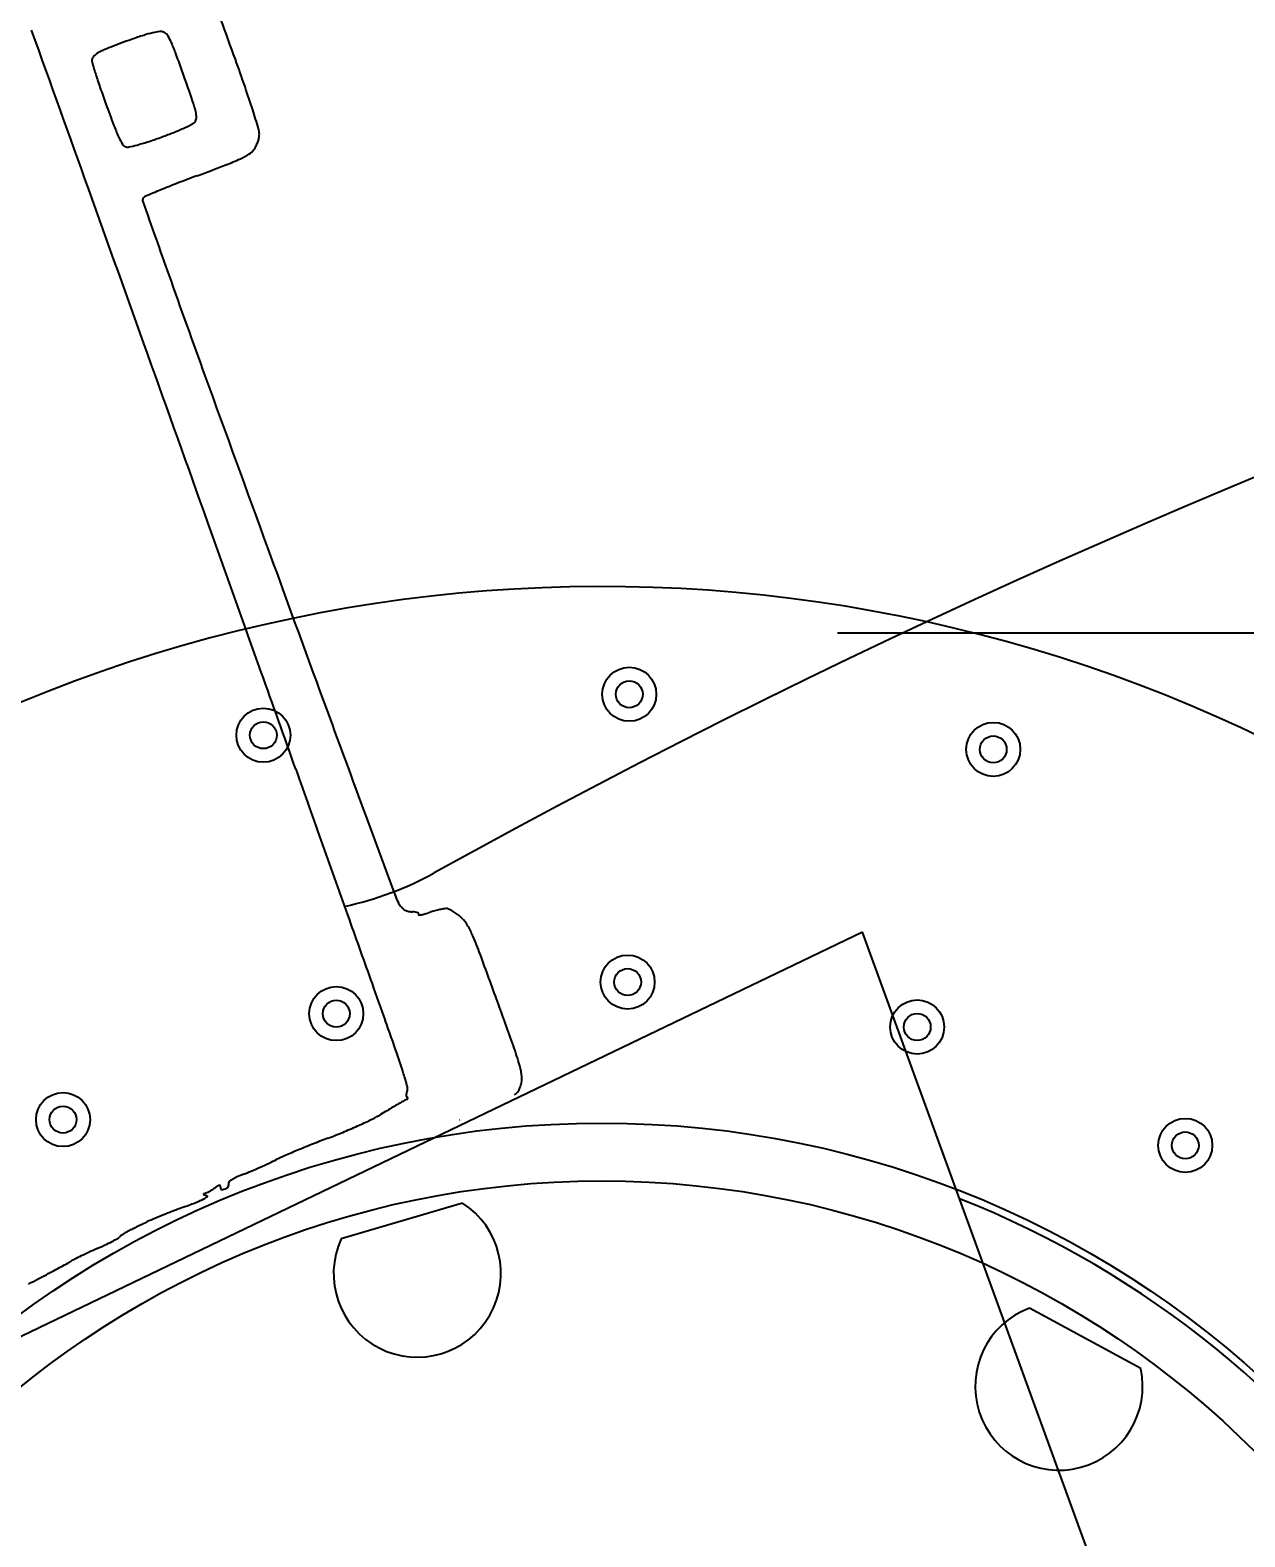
# Model space of a CAD drawing. Header units: metres. Extents: x 26.3 to 44.2, y 14.4 to 19.6.
# Drawn here: x 28.9123 to 28.9803, y 15.2359 to 15.3202 of the extents above; entities that cross this region are included whole.
import ezdxf

# ---------------------------------------------------------------- set-up
doc = ezdxf.new("R2010")
doc.units = ezdxf.units.M
doc.header["$MEASUREMENT"] = 0
for name, color, linetype in [('Brakes', 11, 'Continuous'), ('Rims', 10, 'Continuous'), ('Spokes', 50, 'Continuous'), ('Suspensions', 6, 'Continuous'), ('Tyres', 190, 'Continuous')]:
    doc.layers.add(name, color=color, linetype=linetype)
doc.layers.add('Dimensions', color=7, linetype='Continuous', plot=False)
doc.styles.get("Standard").update_dxf_attribs({"font": 'arial.ttf'})
doc.dimstyles.new('Annotative', dxfattribs={"dimscale": 0, "dimtxt": 0.18, "dimasz": 0.18, "dimexe": 0.18, "dimexo": 0.0625, "dimgap": 0.09, "dimtad": 0, "dimtih": 1, "dimtoh": 1, "dimdec": 4, "dimzin": 0, "dimdsep": 46, "dimtxsty": 'Standard', "dimcen": 0.09, "dimadec": 0, "dimazin": 0, "dimtfac": 1, "dimtdec": 4, "dimtofl": 0, "dimtmove": 0, "dimatfit": 3, "dimfxl": 1, "dimtolj": 1, "dimtzin": 0, "dimarcsym": 0})

# ---------------------------------------------------------------- blocks, each defined once
blk = doc.blocks.new('*D65')
at = {"layer": 'Defpoints', "color": 0, "transparency": 16777216}
for p in [(28.43365521267326, 15.52255587762719), (28.43365521267325, 15.22255504397306), (29.54945632084941, 15.22255504397306)]:
    blk.add_point(p, dxfattribs=at)
at = {"layer": 'Dimensions', "color": 0, "lineweight": -2, "transparency": 16777216}
for p, q in [((28.44928021267326, 15.52255587762719), (29.59445632084941, 15.52255587762719)), ((29.54945632084941, 15.47755587762719), (29.54945632084941, 15.418046593133)), ((29.54945632084941, 15.26755504397306), (29.54945632084941, 15.32706432846725)), ((28.44928021267325, 15.22255504397306), (29.59445632084941, 15.22255504397306))]:
    blk.add_line(p, q, dxfattribs=at)
at = {"layer": 'Dimensions', "color": 0, "transparency": 16777216}
for points in [[(29.54195632084941, 15.47755587762719), (29.55695632084941, 15.47755587762719), (29.54945632084941, 15.52255587762719)], [(29.54195632084941, 15.26755504397306), (29.55695632084941, 15.26755504397306), (29.54945632084941, 15.22255504397306)]]:
    blk.add_solid(points, dxfattribs=at)
at = {"layer": 'Dimensions', "color": 0, "transparency": 16777216, "insert": (29.54945632084941, 15.37255546080011), "char_height": 0.045, "attachment_point": 5}
blk.add_mtext('\\A1;0.3000', dxfattribs=at)
blk = doc.blocks.new('*D68')
at = {"layer": 'Defpoints', "color": 0, "transparency": 16777216}
for p in [(28.94188186976615, 15.28646947260939), (28.94188186976615, 15.11653635576393), (29.44294673501645, 15.11653635576393)]:
    blk.add_point(p, dxfattribs=at)
at = {"layer": 'Dimensions', "color": 0, "lineweight": -2, "transparency": 16777216}
for p, q in [((28.95750686976615, 15.28646947260939), (29.48794673501645, 15.28646947260939)), ((29.44294673501645, 15.24146947260939), (29.44294673501645, 15.16153635576393)), ((28.95750686976615, 15.11653635576393), (29.48794673501645, 15.11653635576393)), ((29.44294673501645, 15.11653635576393), (29.44294673501645, 15.07153635576393)), ((29.44294673501645, 15.07153635576393), (29.39794673501645, 15.07153635576393))]:
    blk.add_line(p, q, dxfattribs=at)
at = {"layer": 'Dimensions', "color": 0, "transparency": 16777216}
for points in [[(29.43544673501645, 15.24146947260939), (29.45044673501645, 15.24146947260939), (29.44294673501645, 15.28646947260939)], [(29.43544673501645, 15.16153635576393), (29.45044673501645, 15.16153635576393), (29.44294673501645, 15.11653635576393)]]:
    blk.add_solid(points, dxfattribs=at)
at = {"layer": 'Dimensions', "color": 0, "transparency": 16777216, "insert": (29.2819934608009, 15.07153635576392), "char_height": 0.045, "attachment_point": 5}
blk.add_mtext('\\A1;0.1699', dxfattribs=at)

msp = doc.modelspace()

# ---------------------------------------------------------------- linework, layer by layer
at = {"layer": 'Brakes'}
for p, q in [((28.95890698974487, 15.269703354568), (28.89343527502156, 15.23828320688008)), ((28.97704545968496, 15.21986831798415), (28.95890698974487, 15.269703354568))]:
    msp.add_line(p, q, dxfattribs=at)
at = {"layer": 'Brakes', "linetype": 'ByBlock'}
for p, q in [((28.93650405684595, 15.25455492136511), (28.92970578084211, 15.25255049372405)), ((28.9744750864128, 15.24528650212489), (28.96825063497272, 15.24867626481019))]:
    msp.add_line(p, q, dxfattribs=at)
for centre, radius in [((28.945838627089, 15.28302734193478), 0.001512029355742486), ((28.945838627089, 15.28302734193478), 0.0007518716406317414), ((28.92535463422406, 15.28073528004654), 0.001512029355742487), ((28.92535463422406, 15.28073528004654), 0.0007518716406317418), ((28.966217874092, 15.27993965623489), 0.001512029355742486), ((28.966217874092, 15.27993965623489), 0.0007518716406317414), ((28.94574741713197, 15.26691966451068), 0.001512029355742487), ((28.94574741713197, 15.26691966451068), 0.0007518716406317418), ((28.92943550586067, 15.26515285154709), 0.001512029355742488), ((28.92943550586067, 15.26515285154709), 0.000751871640631742), ((28.96196079834915, 15.2644044414834), 0.001512029355742486), ((28.96196079834915, 15.2644044414834), 0.0007518716406317414), ((28.91413669433171, 15.2592244079763), 0.001512029355742488), ((28.91413669433171, 15.2592244079763), 0.0007518716406317423), ((28.94430159991362, 15.20408562446622), 0.0549412533544073), ((28.97697073437617, 15.25777859075796), 0.001512029355742486), ((28.97697073437617, 15.25777859075796), 0.0007518716406317413), ((28.94430159991362, 15.20408562446622), 0.05170301099999999)]:
    msp.add_circle(centre, radius, dxfattribs=at)
for centre, radius, start, end in [((28.94430159991362, 15.20408562446622), 0.0849665584227265, 44.83851932975984, 315.4796601216781), ((28.93397178952985, 15.25061260331673), 0.004685536186470461, 155.569453362772, 57.28616886049586), ((28.9698968631962, 15.24428944569027), 0.004685536186470476, 110.5694533627399, 12.28616886044475)]:
    msp.add_arc(centre, radius, start, end, dxfattribs=at)
at = {"layer": 'Rims'}
msp.add_arc((29.15483413686579, 14.87543436780548), 0.4543631819999999, 97.92308624074167, 118.9468114050894, dxfattribs=at)
at = {"layer": 'Spokes'}
msp.add_arc((28.94430159991362, 15.20408562446622), 0.05452358183999999, 151.4635718352385, 68.4456161614107, dxfattribs=at)
at = {"layer": 'Suspensions'}
for centre, radius, start, end in [((28.61216356190592, 15.20624469506861), 0.3312438749444781, 19.82029974239891, 20.22939117363684), ((-0.2612932239211503, 4.849859728844892), 30.99566141863161, 19.72547516479954, 19.74289308173802), ((28.93066481654339, 15.28375897549235), 0.03809163556078209, 109.4654863542665, 110.4152157590161), ((28.92524026059911, 15.29910682409118), 0.02181335973669234, 107.5722476264249, 109.4654862979693), ((28.92066760194596, 15.31354598271986), 0.006667452399672378, 102.9943654861227, 107.5723768240143), ((28.92004894119063, 15.31622686919085), 0.003916108473430324, 97.34535806220332, 102.994265244089), ((28.91960794408526, 15.3196478993174), 0.0004667714974736449, 70.30982077059019, 97.34535006321036), ((28.91962775634598, 15.31970326487132), 0.0004079678391293515, 34.29908567082592, 70.30971872859631), ((28.91788212098609, 15.31851250550847), 0.002521058151891708, 24.92607198564026, 34.29924481279219), ((28.91245277240331, 15.31598928416531), 0.008508083454993516, 20.24335507196902, 24.926060346182), ((28.91658508330422, 15.31808108566317), 0.000967204191895976, 136.0985080800871, 144.6389576273248), ((28.91672613094603, 15.31794533520464), 0.001162965843410233, 128.0539148531986, 136.0981457867192), ((28.91671081708637, 15.31796489701392), 0.001138122762295813, 119.8782644160345, 128.053881798186), ((28.91706900391421, 15.31734148575673), 0.001857107740552695, 112.5338137030096, 119.8789086208863), ((28.92754353032886, 15.2920955906557), 0.02918970591677018, 111.549480061631, 112.5335863221173), ((28.92786412803035, 15.29128395263987), 0.03006236802217099, 110.4153950697601, 111.5496130610785), ((28.81798479200202, 15.28115054588093), 0.1091954064224121, 19.51987902569537, 20.24340772567406), ((28.91604249135839, 15.31848321227288), 0.0002947927777235096, 167.4087723526207, 196.7352695503508), ((28.91600736176096, 15.31849105844673), 0.0002587976244502296, 144.6386635359112, 167.4086482429177), ((28.9702748793983, 15.33479020185102), 0.05692578978124178, 196.7353640538122, 197.4403291015398), ((28.8102801581787, 15.27765033598204), 0.120651967994166, 19.04888254202315, 19.82031000398299), ((28.94607348871826, 15.32718724214894), 0.03155824541684649, 197.4403433954922, 198.9407838317284), ((28.79140603893599, 15.27172799961854), 0.1373949541598963, 18.9052651788982, 19.51993282772368), ((28.96732410516248, 15.33447971543324), 0.05402530721520012, 198.9406407273072, 199.9437688290359), ((28.9152578116576, 15.31414464957022), 0.006481113029902487, 13.25113647801315, 18.90531166689058), ((28.86761470242324, 15.29744680708673), 0.05999596885229954, 17.74793850031976, 19.04899708464157), ((28.99190432019778, 15.34339918161541), 0.08017380331152492, 199.9439764420731, 200.8256395478733), ((28.92020366559898, 15.31530934404723), 0.001399972957615357, 358.6886554070634, 13.25125910533629), ((28.85285249593264, 15.29272200295509), 0.07549585641810275, 16.91048553053818, 17.74791691686592), ((28.927125515353, 15.31875882903581), 0.01086694555298922, 200.8255593462528, 204.6747862014695), ((28.91459886246766, 15.3286404924507), 0.01528572849037688, 291.7439701732659, 294.1759701319233), ((28.91410809876048, 15.3297337615367), 0.01648409667685921, 294.1759070980884, 296.0501248559017), ((28.92110860817062, 15.31541240254432), 0.0005433170412834339, 296.0501328901065, 318.1550272350136), ((28.92125044971463, 15.31528538265166), 0.0003529146339071402, 318.1548381888391, 358.6885205996008), ((28.92407987976575, 15.31437677424907), 0.001049437246304055, 359.0603884584696, 16.91057337267407), ((28.9216583691732, 15.3162471606415), 0.004850454426656331, 204.6750397069672, 210.1794179526459), ((28.91774102093114, 15.313969090424), 0.0003188739997573828, 210.1790159938927, 250.3097032982506), ((28.91775304408765, 15.3140026862913), 0.0003545564687332474, 250.3096252250382, 281.7239951984372), ((28.91608840970385, 15.32202381246384), 0.008546593621206796, 281.7242277701568, 284.8480293901339), ((28.91560381716116, 15.32385175621217), 0.01043768015528708, 284.8479727686426, 288.2103062234214), ((28.91072269061847, 15.33868896383827), 0.02605715922677944, 288.2101878534471, 289.9079453356591), ((28.91201986626226, 15.33510697225943), 0.02224752298177186, 289.9080641040331, 291.7437816203641), ((28.92384544472804, 15.31424622069066), 0.001223895861836257, 323.2335557742218, 333.3966603935811), ((28.92309691086114, 15.31462109401765), 0.002061053529783111, 333.3971347428949, 340.2758332177864), ((28.92314944351, 15.31460227566246), 0.00200525201140142, 340.2754013033704, 347.2150070991198), ((28.92414810581183, 15.31437566675596), 0.000981202213041248, 347.2146344754303, 359.0597189141583), ((28.91842645598988, 15.32519304858687), 0.01343797574552526, 291.0497059735457, 294.8230941948604), ((28.9222788703735, 15.31686445803963), 0.00426156484112578, 294.82320668585, 302.1753989783425), ((28.92399763693219, 15.31413249590749), 0.001033906932565236, 302.175589366225, 323.2339740832263), ((28.9521859654245, 15.23007851807904), 0.08746947586883512, 110.4315407492748, 111.2114478894681), ((28.86625231849644, 15.4607585936366), 0.158696908785128, 290.4315123124635, 291.049846864644), ((13.10200754943678, 9.641306178481015), 16.79933208183797, 19.69205425902026, 19.72551499401824), ((28.96098250611751, 15.21079289351716), 0.1086439106136257, 112.4013274039592, 112.8677144053918), ((28.93854065039843, 15.26523737718919), 0.04975555276227406, 111.2114371858848, 112.4013452428262), ((28.9188092722186, 15.31066951335057), 0.0002165668575266549, 141.7173682872895, 199.4563798989076), ((32.13554972728627, 16.44702231959194), 3.411772935367602, 199.4563890025336, 199.5294984147125), ((28.91888422797003, 15.31061035804263), 0.0003120535849909963, 112.8682199263479, 141.7179870353204), ((29.70136270703717, 15.58361990866283), 0.8289972631993451, 199.5294372936496, 199.9435707372211), ((11.56432589329458, 9.090984084721208), 18.43252505343561, 19.66086464169958, 19.69203354556258), ((34.93185259011754, 17.48152166472348), 6.393173347100233, 199.9434936697147, 200.0353960951276), ((13.51748208118859, 9.788818549464102), 16.35844886524317, 19.62966918006079, 19.66083808392372), ((33.73238846226207, 17.04411176139071), 5.116442515035854, 200.0353823344211, 200.1245345628467), ((26.02999648346903, 14.25162206462515), 3.073885196002544, 19.52226363441648, 19.62975050890207), ((31.47829964527247, 16.21813698170411), 2.715786202367396, 200.1245195586386, 200.2677589887703), ((34.65081904285845, 17.3081964640681), 6.072766030531579, 199.5223579711165, 199.5647568474724), ((43.49079719232425, 20.6539898055475), 15.52113225753707, 200.2676827026703, 200.2899134650518), ((34.2696346967997, 17.17272419579112), 5.668224016464993, 199.5647304632869, 199.6094211707406), ((28.9261270726338, 15.28893765130148), 0.01817452727999999, 281.9682513007361, 298.9468114050894), ((28.93523455922942, 15.27263654693203), 0.002647587313709033, 200.2900703785552, 209.3792881723807), ((28.93429750869215, 15.27210899370294), 0.001572238012817593, 209.3793333322031, 219.201832704634), ((28.93360233766163, 15.27154198933441), 0.0006751556779146389, 219.2018535745429, 237.6758366831228), ((28.9335898820541, 15.27152230431637), 0.0006518609983882284, 237.675809432029, 256.5486615290745), ((28.93376432734535, 15.27225164162053), 0.001401770368163564, 256.5485862189166, 267.1947284714468), ((28.93360311130441, 15.26896147249137), 0.001892346131042824, 81.56837393215524, 87.19483475654569), ((28.93380473480011, 15.27032169328296), 0.0005172633568601116, 66.79903235402956, 81.56797034420154), ((28.93397024883071, 15.27070784372357), 9.713592727211417e-05, 26.08147233573273, 66.80012790934303), ((28.93405541750471, 15.27068983944997), 1.458926426442686e-05, 128.433515978174, 263.6454401343794), ((28.93402129903212, 15.27073283345073), 4.029747615412193e-05, 308.4344953703605, 26.08024864399799), ((28.93408811163613, 15.27098351033501), 0.0003100744499232786, 263.6473725110713, 280.0841067363472), ((28.93377462145271, 15.27274640888026), 0.00210062949678878, 280.0834253341965, 285.4407506282671), ((28.93232315540495, 15.27800132257812), 0.007552314709614051, 285.4407494948593, 287.5079251588281), ((28.93725980866777, 15.26235190270314), 0.008857282721813175, 105.548414406387, 107.5081114856942), ((28.93709823774479, 15.26293245538431), 0.008254666279047505, 103.482110389666, 105.5481402312175), ((28.93689025133279, 15.26380019783626), 0.007362346096907234, 101.4861522779885, 103.4825159246607), ((28.93561143076844, 15.2700935591221), 0.0009403698971978948, 92.39110516681687, 101.4858147034918), ((28.93558572722921, 15.27070908913727), 0.000324303446641275, 67.39022203112758, 92.39094407890917), ((28.93491083226945, 15.269088515919), 0.002079792199798165, 61.05652770218029, 67.39045270401144), ((28.93469800797761, 15.26870365099662), 0.002519582135513662, 54.90058971491126, 61.0568006479455), ((28.93448838871984, 15.26840543905727), 0.002884096323441568, 49.33697370253852, 54.89998862789068), ((33.76151442703441, 16.9917001841152), 5.128820733812134, 199.6094593443737, 199.6520874038399), ((28.93510540293443, 15.26912369841124), 0.0019372050729567, 33.38047763824138, 49.33741512555388), ((28.93349777274738, 15.26806445169393), 0.003862426729399401, 23.85830635111141, 33.38042398699327), ((28.92093833271536, 15.26250981564278), 0.01759536216136801, 20.29842907738737, 23.85827331537891), ((28.44656863158593, 15.08704964874825), 0.5233748432756993, 19.99249771168873, 20.29845699252604), ((29.52448074493359, 15.47861823638868), 0.6297240018234317, 199.6520498833509, 199.8518975116388), ((28.5150084306173, 15.11195050255325), 0.4505458750642682, 19.65479741927546, 19.99238390800945), ((28.72920365643326, 15.19148690337853), 0.2157995341527972, 19.3270643466557, 19.8518927695793), ((28.91925507086447, 15.25633200995245), 0.02128911526895497, 16.55285587176903, 19.65488911206307), ((28.90488838405107, 15.25310391689395), 0.02962279051208083, 17.05677210080291, 19.32721497299127), ((28.93462783230607, 15.26090106170068), 0.005251720585952272, 9.265432181774663, 16.55283179075538), ((28.91522623094653, 15.25627571304738), 0.01880930960754481, 14.69995067661083, 17.05678677816006), ((28.9385340400056, 15.26153831099989), 0.001293874547869889, 348.625591099132, 9.265304656055786), ((28.93372261332284, 15.26060102342405), 0.0003746561185835984, 165.4255365577897, 180.3996438373871), ((28.93357419993447, 15.26059998657295), 0.0002262391084321635, 180.3992295317483, 199.9327396648118), ((28.93394797631993, 15.26054243304294), 0.0006075108226514522, 155.0005486429288, 165.4259962644383), ((28.93306301652313, 15.26095509226259), 0.0003689324545387355, 334.9997033082097, 14.69957073689756), ((28.93881705927396, 15.26137259345261), 0.000977881192023469, 307.9826721973116, 323.0510260747557), ((28.93886256270787, 15.26133835603751), 0.0009209359288435363, 323.0516033809688, 338.6679914912247), ((28.93815566573486, 15.26161442692273), 0.00167982884888246, 338.6677299418965, 348.6256532050796), ((29.34287809641017, 14.5661230253783), 0.8060227250940026, 120.6035142963163, 120.6321621859237), ((29.31285338815117, 14.61687705381906), 0.7470527794295783, 120.5768507820852, 120.6032068405451), ((28.96836331949737, 15.19991595064723), 0.06984692991628332, 120.4271733873897, 120.5770591252264), ((28.93722869151405, 15.25292599267235), 0.008369864150562824, 119.5252418798227, 120.4270727946604), ((28.93750572212967, 15.25243689448462), 0.008931970011317587, 118.6664219480661, 119.5253962523927), ((28.93703821890345, 15.2532920448575), 0.007957371926897537, 117.8144921105318, 118.6665910171283), ((28.9339903612324, 15.25906924936586), 0.001425486417085039, 114.7710241380136, 117.8139387606101), ((28.93343070553216, 15.2605479503784), 7.360094467065108e-05, 199.9333343571875, 245.0002694224318), ((28.93332848745222, 15.26050357139123), 0.0001541833501417396, 294.7723723420031, 313.0079365434603), ((28.93334656608222, 15.26036751510117), 0.0001254878202168761, 43.98963597788156, 64.99938747080526), ((28.9334012859817, 15.26042552850408), 4.745791679897568e-05, 313.0060417197943, 356.8339147757694), ((28.93340637166703, 15.26042524551694), 4.236436461212924e-05, 356.8361737519425, 43.99183836105905), ((28.91705252758204, 15.2893242399054), 0.033345109211385, 292.4674461521642, 294.021971401442), ((28.91853509609644, 15.2859976213459), 0.02970307675185849, 294.0220882107528, 295.5786760130709), ((28.92875730145459, 15.26464183416797), 0.006026862350632246, 295.578698300807, 300.6574813995293), ((29.4072194328035, 14.45745946352859), 0.9323064422943558, 120.6319256631318, 120.6575941722463), ((28.93802624955727, 15.25636065807418), 0.003309338187015086, 120.4979910877616, 120.4980044523469), ((28.94832392539216, 15.20719484441586), 0.05453774936672167, 110.7768114318303, 111.7008727563433), ((28.91840170072749, 15.28606161830589), 0.02981453307252685, 290.7769309460834, 292.4675841398787), ((28.93086096266364, 15.24731899864403), 0.01078027893231318, 113.4031954943352, 116.221318254139), ((28.94813539716804, 15.20740628806331), 0.05427085898531682, 112.5527196434371, 113.403214290342), ((28.95064294688142, 15.20136814847254), 0.06080897303153863, 111.7010432453662, 112.5526837920592), ((28.91744645506872, 15.27326192705982), 0.01839758826574171, 291.679622066703, 293.1163522126325), ((28.90987732478824, 15.2909936506257), 0.03767726030179205, 293.1162503780982, 293.9566611050396), ((28.90985840900648, 15.29103601177755), 0.03772365282977678, 293.9567912465578, 294.7969727934621), ((28.91786705395358, 15.27370144035923), 0.01862847647186757, 294.7968057051201, 296.2211604448554), ((28.92397403965041, 15.25356635836425), 0.002268965805316023, 120.5575419369833, 124.9790815455848), ((28.92291579570892, 15.25535878742235), 0.0001874562166018938, 93.10381248087013, 120.5584964690655), ((28.92290777314794, 15.25550672083785), 3.930542551399117e-05, 15.48202821433704, 93.10250081741432), ((28.9227880870082, 15.25547356712647), 0.0001634985840337024, 348.2825066737448, 15.48278220353), ((28.92324500541498, 15.2555720363374), 0.0001766397400620096, 324.643833498012, 352.3828954531306), ((28.92347743257854, 15.25566608650271), 8.510232335722828e-05, 139.6875558567632, 211.3095122644272), ((28.92330878413327, 15.25556350642328), 0.0001122931446557873, 352.383217382655, 31.31032481070324), ((28.92388333356434, 15.25532171171671), 0.0006174082537185973, 122.9797049560246, 139.6879714616483), ((28.92460726599411, 15.25420609235647), 0.001947327318855962, 114.1495863756753, 122.9797652123556), ((28.92826446567546, 15.2460493321043), 0.01088644625310543, 111.6796878077197, 114.1497278127511), ((28.91969269294449, 15.25943615944492), 0.005199994838995599, 291.649721785415, 296.6048052984424), ((28.92202233646086, 15.25504621407102), 2.285697979480288e-05, 114.1104112793135, 200.0005818230074), ((28.92204041756883, 15.25505279577525), 4.209873896736316e-05, 200.0012355779171, 255.3698920382353), ((28.92306270080581, 15.2527215468569), 0.002569705154827346, 111.1065727593755, 114.1100747447005), ((28.92158570182382, 15.2556567097124), 0.0009729719034304351, 296.6045443145654, 309.6159403072245), ((28.92339166942426, 15.26022873174801), 0.005391509432758032, 255.3686919417211, 257.127408666426), ((28.92175641842284, 15.25610572604972), 0.00105783429683344, 291.1060810261463, 297.3813795379644), ((28.92218216387607, 15.25493611843014), 3.754752068224469e-05, 309.6167112947201, 77.12795619176153), ((28.92046363883233, 15.25860174752942), 0.003868777607673813, 297.3812993597555, 299.7725092403376), ((28.92026340387838, 15.25895169359744), 0.004271960303373926, 299.7729966453128, 302.1328118119301), ((28.92076678314911, 15.2581502799797), 0.003325570068461078, 302.1326122373554, 304.9798368068815), ((28.92310060323548, 15.25540875131863), 0.0001556682708652247, 168.2834819491572, 197.5082949901683), ((28.92302111020006, 15.2553836732033), 7.231327974270332e-05, 197.5072339030895, 249.2551641052785), ((28.92305193921024, 15.25546506644107), 0.0001593494045619625, 249.2550767985992, 280.394793704479), ((28.92294018314643, 15.2560742796585), 0.0007787282563844729, 280.394919361988, 289.9998569046902), ((28.92303377414281, 15.25581712399112), 0.0005050709673713936, 290.0004202631609, 303.7235236279234), ((28.92315452272382, 15.25563623846458), 0.000287585810425441, 303.7225949041347, 324.6432563199056), ((28.93576849861778, 15.21397476469456), 0.04300499329456024, 111.9683162607255, 112.7390561811139), ((28.93764501647925, 15.20932229661714), 0.0480216434181085, 111.172822544772, 111.9680847725328), ((28.93821446255345, 15.20785252035421), 0.0495978766093367, 110.3967539368519, 111.1729941894212), ((28.90927586650845, 15.28567956252326), 0.0334351941145582, 290.3967499004522, 291.6496815243665), ((28.9194907490639, 15.24971901691895), 0.003675433336408678, 116.7764938158718, 119.8645494354657), ((28.94012456962642, 15.20883028131906), 0.04947546881620447, 116.509309499417, 116.7769952595744), ((28.9773316463789, 15.13423222261003), 0.1328375520623225, 116.3807027314664, 116.5088160811133), ((28.98050347480097, 15.127837962899), 0.139975272474655, 116.2538725026012, 116.3808399370127), ((28.95719601055942, 15.17509275815911), 0.08728510674663453, 116.0730427068631, 116.2538681494839), ((28.92142760916412, 15.24819215878002), 0.005903899398066637, 112.7387908864465, 116.0729408339809), ((28.90785417846165, 15.27051315359787), 0.02023984166920654, 293.8905331799437, 295.268594660478), ((28.91096049870823, 15.26393236517029), 0.01296275421591594, 295.2685636689304, 297.1927399154135), ((28.9093294531974, 15.2671071224078), 0.01653198284042841, 297.1925870624413, 298.452164797084), ((28.91707063524051, 15.25282120954307), 0.0002834996557380147, 298.4520958515466, 321.717357530991), ((28.91757333580188, 15.25242445145266), 0.0003569102416858722, 126.4803831479309, 141.7178204081774), ((28.91908240969829, 15.25038354313075), 0.00289514009793655, 123.21872713957, 126.4797828078009), ((28.91929980492739, 15.25005156155073), 0.003291968089775349, 119.8646070384477, 123.2186916723264), ((28.91194513980656, 15.25558195780952), 0.005030037255981045, 299.1871030391463, 301.6908289957798), ((28.91590806729164, 15.24916319487809), 0.002513523695193273, 116.6384365249251, 121.6915636541551), ((28.92659527538173, 15.22785670684829), 0.02635011004732368, 115.7371920816119, 116.6381062781575), ((28.927589189669, 15.22579499628093), 0.02863889052462956, 114.7650593542957, 115.7372483097295), ((28.92940822358146, 15.22185186341672), 0.03298137612147105, 113.8904502713263, 114.7650088047652), ((28.89801247096479, 15.27941687046715), 0.03262560118511895, 296.8335427798921, 297.7541664133134), ((28.88512183897874, 15.30391318036614), 0.06030659812608113, 297.7543559217731, 298.214325822111), ((28.88831473125919, 15.2979622190844), 0.05355319148329674, 298.2142326238243, 298.7170595780237), ((28.89050478974668, 15.29396419797321), 0.04899462494479009, 298.7174099092144, 299.1876930073843), ((28.88887347041428, 15.29748256832819), 0.05287136050072566, 296.1923684935782, 296.8336211844783)]:
    msp.add_arc(centre, radius, start, end, dxfattribs=at)
at = {"layer": 'Tyres'}
for radius in [0.2498997501, 0.23172522282, 0.2208077144671304]:
    msp.add_circle((28.94430159991362, 15.20408562446622), radius, dxfattribs=at)

# ---------------------------------------------------------------- dimensions: what is measured, and where the dimension line sits
at = {"layer": 'Dimensions'}
for base, p1, p2, picture, middle in [((29.54945632084941, 15.22255504397306), (28.43365521267324, 15.52255587762719), (28.43365521267324, 15.22255504397305), '*D65', (29.54945632084941, 15.37255546080011)), ((29.44294673501645, 15.11653635576393), (28.94188186976614, 15.28646947260938), (28.94188186976614, 15.11653635576393), '*D68', (29.2819934608009, 15.07153635576392))]:
    dim = msp.add_linear_dim(base=base, p1=p1, p2=p2, angle=90, dimstyle='Annotative', dxfattribs=at)
    dim.commit()
    dim.dimension.update_dxf_attribs({"geometry": picture, "text_midpoint": middle})

doc.saveas('drawing.dxf')
